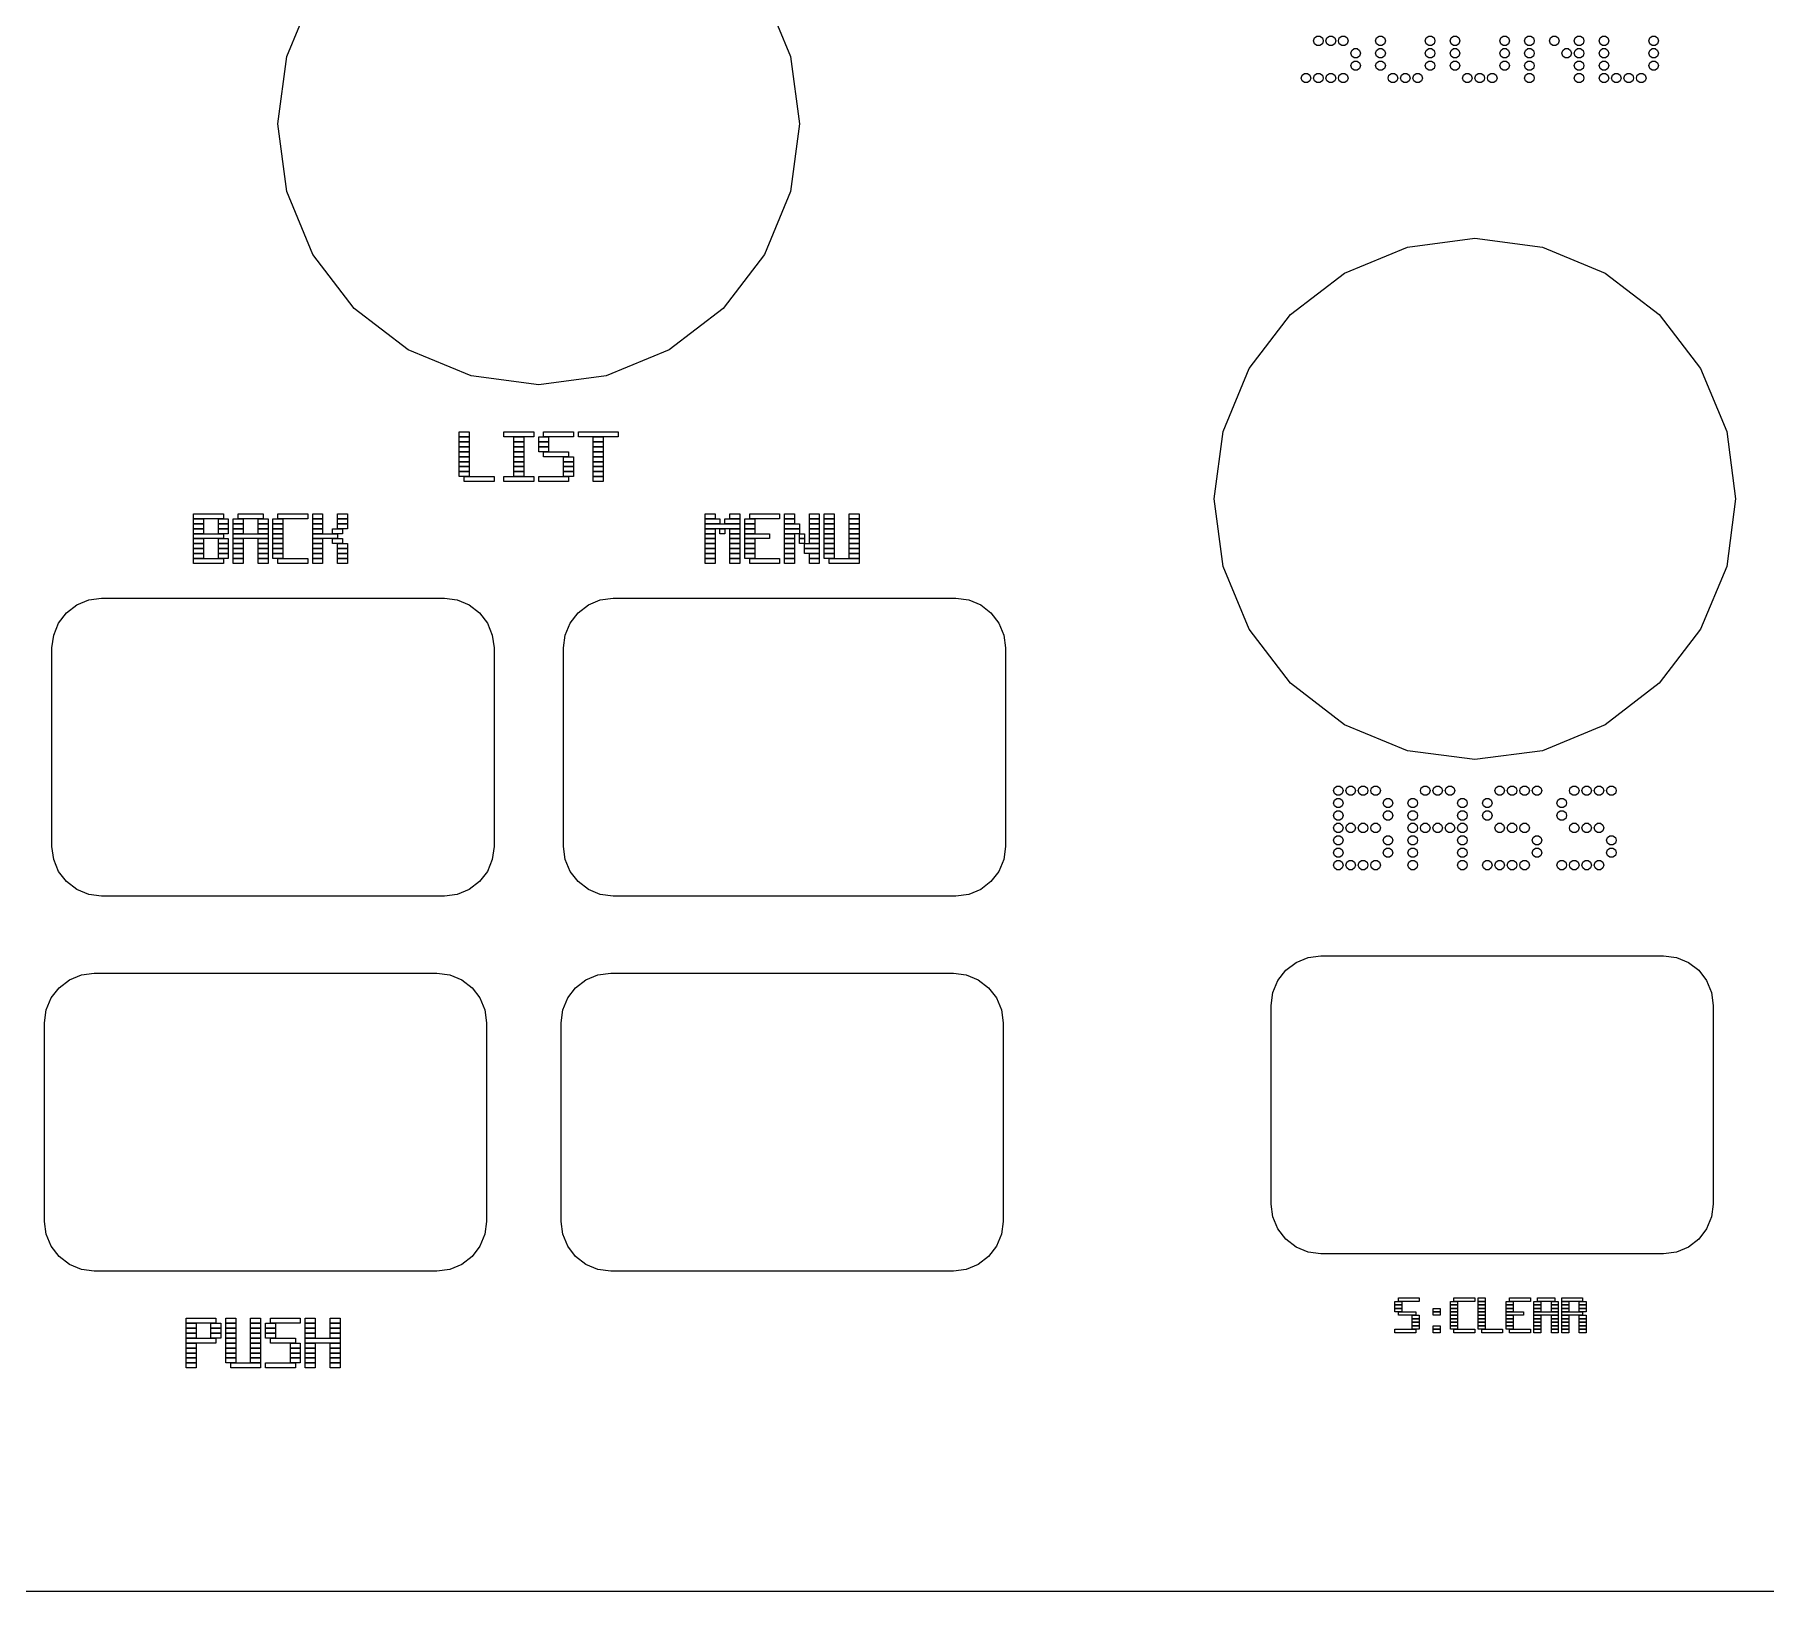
# Model space of a CAD drawing. Header units: millimetres. Extents: x 0 to 390, y 0 to 390.
# Drawn here: x 205 to 274.7, y 113.6 to 176.3 of the extents above; entities that cross this region are included whole.
import ezdxf

# ---------------------------------------------------------------- set-up
doc = ezdxf.new("R2010")
doc.units = ezdxf.units.MM
doc.layers.add('INCISIONE', color=7, linetype='CONTINUOUS')
doc.layers.add('TAGLIO', color=1, linetype='CONTINUOUS')

msp = doc.modelspace()

# ---------------------------------------------------------------- linework, layer by layer
at = {"layer": 'INCISIONE'}
for points in [[(256.895, 176.03), (256.858, 175.915), (256.76, 175.845), (256.64, 175.845), (256.542, 175.915), (256.505, 176.03), (256.542, 176.145), (256.64, 176.215), (256.76, 176.215), (256.858, 176.145)], [(257.395, 176.03), (257.358, 175.915), (257.26, 175.845), (257.14, 175.845), (257.042, 175.915), (257.005, 176.03), (257.042, 176.145), (257.14, 176.215), (257.26, 176.215), (257.358, 176.145)], [(257.895, 176.03), (257.858, 175.915), (257.76, 175.845), (257.64, 175.845), (257.542, 175.915), (257.505, 176.03), (257.542, 176.145), (257.64, 176.215), (257.76, 176.215), (257.858, 176.145)], [(258.395, 175.53), (258.358, 175.415), (258.26, 175.345), (258.14, 175.345), (258.042, 175.415), (258.005, 175.53), (258.042, 175.645), (258.14, 175.715), (258.26, 175.715), (258.358, 175.645)], [(259.395, 176.03), (259.358, 175.915), (259.26, 175.845), (259.14, 175.845), (259.042, 175.915), (259.005, 176.03), (259.042, 176.145), (259.14, 176.215), (259.26, 176.215), (259.358, 176.145)], [(259.395, 175.53), (259.358, 175.415), (259.26, 175.345), (259.14, 175.345), (259.042, 175.415), (259.005, 175.53), (259.042, 175.645), (259.14, 175.715), (259.26, 175.715), (259.358, 175.645)], [(261.395, 176.03), (261.358, 175.915), (261.26, 175.845), (261.14, 175.845), (261.042, 175.915), (261.005, 176.03), (261.042, 176.145), (261.14, 176.215), (261.26, 176.215), (261.358, 176.145)], [(261.395, 175.53), (261.358, 175.415), (261.26, 175.345), (261.14, 175.345), (261.042, 175.415), (261.005, 175.53), (261.042, 175.645), (261.14, 175.715), (261.26, 175.715), (261.358, 175.645)], [(262.395, 176.03), (262.358, 175.915), (262.26, 175.845), (262.14, 175.845), (262.042, 175.915), (262.005, 176.03), (262.042, 176.145), (262.14, 176.215), (262.26, 176.215), (262.358, 176.145)], [(262.395, 175.53), (262.358, 175.415), (262.26, 175.345), (262.14, 175.345), (262.042, 175.415), (262.005, 175.53), (262.042, 175.645), (262.14, 175.715), (262.26, 175.715), (262.358, 175.645)], [(264.395, 176.03), (264.358, 175.915), (264.26, 175.845), (264.14, 175.845), (264.042, 175.915), (264.005, 176.03), (264.042, 176.145), (264.14, 176.215), (264.26, 176.215), (264.358, 176.145)], [(264.395, 175.53), (264.358, 175.415), (264.26, 175.345), (264.14, 175.345), (264.042, 175.415), (264.005, 175.53), (264.042, 175.645), (264.14, 175.715), (264.26, 175.715), (264.358, 175.645)], [(265.395, 176.03), (265.358, 175.915), (265.26, 175.845), (265.14, 175.845), (265.042, 175.915), (265.005, 176.03), (265.042, 176.145), (265.14, 176.215), (265.26, 176.215), (265.358, 176.145)], [(265.395, 175.53), (265.358, 175.415), (265.26, 175.345), (265.14, 175.345), (265.042, 175.415), (265.005, 175.53), (265.042, 175.645), (265.14, 175.715), (265.26, 175.715), (265.358, 175.645)], [(266.395, 176.03), (266.358, 175.915), (266.26, 175.845), (266.14, 175.845), (266.042, 175.915), (266.005, 176.03), (266.042, 176.145), (266.14, 176.215), (266.26, 176.215), (266.358, 176.145)], [(266.895, 175.53), (266.858, 175.415), (266.76, 175.345), (266.64, 175.345), (266.542, 175.415), (266.505, 175.53), (266.542, 175.645), (266.64, 175.715), (266.76, 175.715), (266.858, 175.645)], [(267.395, 176.03), (267.358, 175.915), (267.26, 175.845), (267.14, 175.845), (267.042, 175.915), (267.005, 176.03), (267.042, 176.145), (267.14, 176.215), (267.26, 176.215), (267.358, 176.145)], [(267.395, 175.53), (267.358, 175.415), (267.26, 175.345), (267.14, 175.345), (267.042, 175.415), (267.005, 175.53), (267.042, 175.645), (267.14, 175.715), (267.26, 175.715), (267.358, 175.645)], [(268.395, 176.03), (268.358, 175.915), (268.26, 175.845), (268.14, 175.845), (268.042, 175.915), (268.005, 176.03), (268.042, 176.145), (268.14, 176.215), (268.26, 176.215), (268.358, 176.145)], [(268.395, 175.53), (268.358, 175.415), (268.26, 175.345), (268.14, 175.345), (268.042, 175.415), (268.005, 175.53), (268.042, 175.645), (268.14, 175.715), (268.26, 175.715), (268.358, 175.645)], [(270.395, 176.03), (270.358, 175.915), (270.26, 175.845), (270.14, 175.845), (270.042, 175.915), (270.005, 176.03), (270.042, 176.145), (270.14, 176.215), (270.26, 176.215), (270.358, 176.145)], [(270.395, 175.53), (270.358, 175.415), (270.26, 175.345), (270.14, 175.345), (270.042, 175.415), (270.005, 175.53), (270.042, 175.645), (270.14, 175.715), (270.26, 175.715), (270.358, 175.645)], [(258.395, 175.03), (258.358, 174.915), (258.26, 174.845), (258.14, 174.845), (258.042, 174.915), (258.005, 175.03), (258.042, 175.145), (258.14, 175.215), (258.26, 175.215), (258.358, 175.145)], [(259.395, 175.03), (259.358, 174.915), (259.26, 174.845), (259.14, 174.845), (259.042, 174.915), (259.005, 175.03), (259.042, 175.145), (259.14, 175.215), (259.26, 175.215), (259.358, 175.145)], [(261.395, 175.03), (261.358, 174.915), (261.26, 174.845), (261.14, 174.845), (261.042, 174.915), (261.005, 175.03), (261.042, 175.145), (261.14, 175.215), (261.26, 175.215), (261.358, 175.145)], [(262.395, 175.03), (262.358, 174.915), (262.26, 174.845), (262.14, 174.845), (262.042, 174.915), (262.005, 175.03), (262.042, 175.145), (262.14, 175.215), (262.26, 175.215), (262.358, 175.145)], [(264.395, 175.03), (264.358, 174.915), (264.26, 174.845), (264.14, 174.845), (264.042, 174.915), (264.005, 175.03), (264.042, 175.145), (264.14, 175.215), (264.26, 175.215), (264.358, 175.145)], [(265.395, 175.03), (265.358, 174.915), (265.26, 174.845), (265.14, 174.845), (265.042, 174.915), (265.005, 175.03), (265.042, 175.145), (265.14, 175.215), (265.26, 175.215), (265.358, 175.145)], [(267.395, 175.03), (267.358, 174.915), (267.26, 174.845), (267.14, 174.845), (267.042, 174.915), (267.005, 175.03), (267.042, 175.145), (267.14, 175.215), (267.26, 175.215), (267.358, 175.145)], [(268.395, 175.03), (268.358, 174.915), (268.26, 174.845), (268.14, 174.845), (268.042, 174.915), (268.005, 175.03), (268.042, 175.145), (268.14, 175.215), (268.26, 175.215), (268.358, 175.145)], [(270.395, 175.03), (270.358, 174.915), (270.26, 174.845), (270.14, 174.845), (270.042, 174.915), (270.005, 175.03), (270.042, 175.145), (270.14, 175.215), (270.26, 175.215), (270.358, 175.145)], [(256.395, 174.53), (256.358, 174.415), (256.26, 174.345), (256.14, 174.345), (256.042, 174.415), (256.005, 174.53), (256.042, 174.645), (256.14, 174.715), (256.26, 174.715), (256.358, 174.645)], [(256.895, 174.53), (256.858, 174.415), (256.76, 174.345), (256.64, 174.345), (256.542, 174.415), (256.505, 174.53), (256.542, 174.645), (256.64, 174.715), (256.76, 174.715), (256.858, 174.645)], [(257.395, 174.53), (257.358, 174.415), (257.26, 174.345), (257.14, 174.345), (257.042, 174.415), (257.005, 174.53), (257.042, 174.645), (257.14, 174.715), (257.26, 174.715), (257.358, 174.645)], [(257.895, 174.53), (257.858, 174.415), (257.76, 174.345), (257.64, 174.345), (257.542, 174.415), (257.505, 174.53), (257.542, 174.645), (257.64, 174.715), (257.76, 174.715), (257.858, 174.645)], [(259.895, 174.53), (259.858, 174.415), (259.76, 174.345), (259.64, 174.345), (259.542, 174.415), (259.505, 174.53), (259.542, 174.645), (259.64, 174.715), (259.76, 174.715), (259.858, 174.645)], [(260.395, 174.53), (260.358, 174.415), (260.26, 174.345), (260.14, 174.345), (260.042, 174.415), (260.005, 174.53), (260.042, 174.645), (260.14, 174.715), (260.26, 174.715), (260.358, 174.645)], [(260.895, 174.53), (260.858, 174.415), (260.76, 174.345), (260.64, 174.345), (260.542, 174.415), (260.505, 174.53), (260.542, 174.645), (260.64, 174.715), (260.76, 174.715), (260.858, 174.645)], [(262.895, 174.53), (262.858, 174.415), (262.76, 174.345), (262.64, 174.345), (262.542, 174.415), (262.505, 174.53), (262.542, 174.645), (262.64, 174.715), (262.76, 174.715), (262.858, 174.645)], [(263.395, 174.53), (263.358, 174.415), (263.26, 174.345), (263.14, 174.345), (263.042, 174.415), (263.005, 174.53), (263.042, 174.645), (263.14, 174.715), (263.26, 174.715), (263.358, 174.645)], [(263.895, 174.53), (263.858, 174.415), (263.76, 174.345), (263.64, 174.345), (263.542, 174.415), (263.505, 174.53), (263.542, 174.645), (263.64, 174.715), (263.76, 174.715), (263.858, 174.645)], [(265.395, 174.53), (265.358, 174.415), (265.26, 174.345), (265.14, 174.345), (265.042, 174.415), (265.005, 174.53), (265.042, 174.645), (265.14, 174.715), (265.26, 174.715), (265.358, 174.645)], [(267.395, 174.53), (267.358, 174.415), (267.26, 174.345), (267.14, 174.345), (267.042, 174.415), (267.005, 174.53), (267.042, 174.645), (267.14, 174.715), (267.26, 174.715), (267.358, 174.645)], [(268.395, 174.53), (268.358, 174.415), (268.26, 174.345), (268.14, 174.345), (268.042, 174.415), (268.005, 174.53), (268.042, 174.645), (268.14, 174.715), (268.26, 174.715), (268.358, 174.645)], [(268.895, 174.53), (268.858, 174.415), (268.76, 174.345), (268.64, 174.345), (268.542, 174.415), (268.505, 174.53), (268.542, 174.645), (268.64, 174.715), (268.76, 174.715), (268.858, 174.645)], [(269.395, 174.53), (269.358, 174.415), (269.26, 174.345), (269.14, 174.345), (269.042, 174.415), (269.005, 174.53), (269.042, 174.645), (269.14, 174.715), (269.26, 174.715), (269.358, 174.645)], [(269.895, 174.53), (269.858, 174.415), (269.76, 174.345), (269.64, 174.345), (269.542, 174.415), (269.505, 174.53), (269.542, 174.645), (269.64, 174.715), (269.76, 174.715), (269.858, 174.645)], [(222.1, 160.28), (222.5, 160.28), (222.5, 160.08), (222.1, 160.08)], [(222.1, 160.08), (222.5, 160.08), (222.5, 159.88), (222.1, 159.88)], [(222.1, 159.88), (222.5, 159.88), (222.5, 159.68), (222.1, 159.68)], [(222.1, 159.68), (222.5, 159.68), (222.5, 159.48), (222.1, 159.48)], [(223.9, 160.28), (225.1, 160.28), (225.1, 160.08), (223.9, 160.08)], [(224.3, 160.08), (224.7, 160.08), (224.7, 159.88), (224.3, 159.88)], [(224.3, 159.88), (224.7, 159.88), (224.7, 159.68), (224.3, 159.68)], [(224.3, 159.68), (224.7, 159.68), (224.7, 159.48), (224.3, 159.48)], [(225.3, 160.08), (225.7, 160.08), (225.7, 159.88), (225.3, 159.88)], [(225.3, 159.88), (225.7, 159.88), (225.7, 159.68), (225.3, 159.68)], [(225.3, 159.68), (225.7, 159.68), (225.7, 159.48), (225.3, 159.48)], [(225.5, 160.28), (226.7, 160.28), (226.7, 160.08), (225.5, 160.08)], [(226.9, 160.28), (228.5, 160.28), (228.5, 160.08), (226.9, 160.08)], [(227.5, 160.08), (227.9, 160.08), (227.9, 159.88), (227.5, 159.88)], [(227.5, 159.88), (227.9, 159.88), (227.9, 159.68), (227.5, 159.68)], [(227.5, 159.68), (227.9, 159.68), (227.9, 159.48), (227.5, 159.48)], [(222.1, 159.48), (222.5, 159.48), (222.5, 159.28), (222.1, 159.28)], [(222.1, 159.28), (222.5, 159.28), (222.5, 159.08), (222.1, 159.08)], [(222.1, 159.08), (222.5, 159.08), (222.5, 158.88), (222.1, 158.88)], [(224.3, 159.48), (224.7, 159.48), (224.7, 159.28), (224.3, 159.28)], [(224.3, 159.28), (224.7, 159.28), (224.7, 159.08), (224.3, 159.08)], [(224.3, 159.08), (224.7, 159.08), (224.7, 158.88), (224.3, 158.88)], [(225.5, 159.48), (226.5, 159.48), (226.5, 159.28), (225.5, 159.28)], [(226.3, 159.28), (226.7, 159.28), (226.7, 159.08), (226.3, 159.08)], [(226.3, 159.08), (226.7, 159.08), (226.7, 158.88), (226.3, 158.88)], [(227.5, 159.48), (227.9, 159.48), (227.9, 159.28), (227.5, 159.28)], [(227.5, 159.28), (227.9, 159.28), (227.9, 159.08), (227.5, 159.08)], [(227.5, 159.08), (227.9, 159.08), (227.9, 158.88), (227.5, 158.88)], [(222.1, 158.88), (222.5, 158.88), (222.5, 158.68), (222.1, 158.68)], [(222.1, 158.68), (222.5, 158.68), (222.5, 158.48), (222.1, 158.48)], [(222.3, 158.48), (223.5, 158.48), (223.5, 158.28), (222.3, 158.28)], [(223.9, 158.48), (225.1, 158.48), (225.1, 158.28), (223.9, 158.28)], [(224.3, 158.88), (224.7, 158.88), (224.7, 158.68), (224.3, 158.68)], [(224.3, 158.68), (224.7, 158.68), (224.7, 158.48), (224.3, 158.48)], [(225.3, 158.48), (226.5, 158.48), (226.5, 158.28), (225.3, 158.28)], [(226.3, 158.88), (226.7, 158.88), (226.7, 158.68), (226.3, 158.68)], [(226.3, 158.68), (226.7, 158.68), (226.7, 158.48), (226.3, 158.48)], [(227.5, 158.88), (227.9, 158.88), (227.9, 158.68), (227.5, 158.68)], [(227.5, 158.68), (227.9, 158.68), (227.9, 158.48), (227.5, 158.48)], [(227.5, 158.48), (227.9, 158.48), (227.9, 158.28), (227.5, 158.28)], [(211.4, 156.98), (212.6, 156.98), (212.6, 156.78), (211.4, 156.78)], [(213.2, 156.98), (214.2, 156.98), (214.2, 156.78), (213.2, 156.78)], [(214.8, 156.98), (216, 156.98), (216, 156.78), (214.8, 156.78)], [(216.2, 156.98), (216.6, 156.98), (216.6, 156.78), (216.2, 156.78)], [(217.2, 156.98), (217.6, 156.98), (217.6, 156.78), (217.2, 156.78)], [(232, 156.98), (232.4, 156.98), (232.4, 156.78), (232, 156.78)], [(233, 156.98), (233.4, 156.98), (233.4, 156.78), (233, 156.78)], [(233.8, 156.98), (235, 156.98), (235, 156.78), (233.8, 156.78)], [(235.2, 156.98), (235.6, 156.98), (235.6, 156.78), (235.2, 156.78)], [(236.2, 156.98), (236.6, 156.98), (236.6, 156.78), (236.2, 156.78)], [(236.8, 156.98), (237.2, 156.98), (237.2, 156.78), (236.8, 156.78)], [(237.8, 156.98), (238.2, 156.98), (238.2, 156.78), (237.8, 156.78)], [(211.4, 156.78), (211.8, 156.78), (211.8, 156.58), (211.4, 156.58)], [(211.4, 156.58), (211.8, 156.58), (211.8, 156.38), (211.4, 156.38)], [(211.4, 156.38), (211.8, 156.38), (211.8, 156.18), (211.4, 156.18)], [(211.4, 156.18), (212.6, 156.18), (212.6, 155.98), (211.4, 155.98)], [(212.4, 156.78), (212.8, 156.78), (212.8, 156.58), (212.4, 156.58)], [(212.4, 156.58), (212.8, 156.58), (212.8, 156.38), (212.4, 156.38)], [(212.4, 156.38), (212.8, 156.38), (212.8, 156.18), (212.4, 156.18)], [(213, 156.78), (213.4, 156.78), (213.4, 156.58), (213, 156.58)], [(213, 156.58), (213.4, 156.58), (213.4, 156.38), (213, 156.38)], [(213, 156.38), (213.4, 156.38), (213.4, 156.18), (213, 156.18)], [(213, 156.18), (214.4, 156.18), (214.4, 155.98), (213, 155.98)], [(214, 156.78), (214.4, 156.78), (214.4, 156.58), (214, 156.58)], [(214, 156.58), (214.4, 156.58), (214.4, 156.38), (214, 156.38)], [(214, 156.38), (214.4, 156.38), (214.4, 156.18), (214, 156.18)], [(214.6, 156.78), (215, 156.78), (215, 156.58), (214.6, 156.58)], [(214.6, 156.58), (215, 156.58), (215, 156.38), (214.6, 156.38)], [(214.6, 156.38), (215, 156.38), (215, 156.18), (214.6, 156.18)], [(214.6, 156.18), (215, 156.18), (215, 155.98), (214.6, 155.98)], [(216.2, 156.78), (216.6, 156.78), (216.6, 156.58), (216.2, 156.58)], [(216.2, 156.58), (216.6, 156.58), (216.6, 156.38), (216.2, 156.38)], [(216.2, 156.38), (216.6, 156.38), (216.6, 156.18), (216.2, 156.18)], [(216.2, 156.18), (217.2, 156.18), (217.2, 155.98), (216.2, 155.98)], [(217, 156.38), (217.4, 156.38), (217.4, 156.18), (217, 156.18)], [(217.2, 156.78), (217.6, 156.78), (217.6, 156.58), (217.2, 156.58)], [(217.2, 156.58), (217.6, 156.58), (217.6, 156.38), (217.2, 156.38)], [(232, 156.78), (232.6, 156.78), (232.6, 156.58), (232, 156.58)], [(232, 156.58), (233.4, 156.58), (233.4, 156.38), (232, 156.38)], [(232, 156.38), (232.4, 156.38), (232.4, 156.18), (232, 156.18)], [(232, 156.18), (232.4, 156.18), (232.4, 155.98), (232, 155.98)], [(232.6, 156.38), (232.8, 156.38), (232.8, 156.18), (232.6, 156.18)], [(232.8, 156.78), (233.4, 156.78), (233.4, 156.58), (232.8, 156.58)], [(233, 156.38), (233.4, 156.38), (233.4, 156.18), (233, 156.18)], [(233, 156.18), (233.4, 156.18), (233.4, 155.98), (233, 155.98)], [(233.6, 156.78), (234, 156.78), (234, 156.58), (233.6, 156.58)], [(233.6, 156.58), (234, 156.58), (234, 156.38), (233.6, 156.38)], [(233.6, 156.38), (234, 156.38), (234, 156.18), (233.6, 156.18)], [(233.6, 156.18), (234.6, 156.18), (234.6, 155.98), (233.6, 155.98)], [(235.2, 156.78), (235.6, 156.78), (235.6, 156.58), (235.2, 156.58)], [(235.2, 156.58), (235.8, 156.58), (235.8, 156.38), (235.2, 156.38)], [(235.2, 156.38), (235.8, 156.38), (235.8, 156.18), (235.2, 156.18)], [(235.2, 156.18), (235.6, 156.18), (235.6, 155.98), (235.2, 155.98)], [(235.8, 156.18), (236, 156.18), (236, 155.98), (235.8, 155.98)], [(236.2, 156.78), (236.6, 156.78), (236.6, 156.58), (236.2, 156.58)], [(236.2, 156.58), (236.6, 156.58), (236.6, 156.38), (236.2, 156.38)], [(236.2, 156.38), (236.6, 156.38), (236.6, 156.18), (236.2, 156.18)], [(236.2, 156.18), (236.6, 156.18), (236.6, 155.98), (236.2, 155.98)], [(236.8, 156.78), (237.2, 156.78), (237.2, 156.58), (236.8, 156.58)], [(236.8, 156.58), (237.2, 156.58), (237.2, 156.38), (236.8, 156.38)], [(236.8, 156.38), (237.2, 156.38), (237.2, 156.18), (236.8, 156.18)], [(236.8, 156.18), (237.2, 156.18), (237.2, 155.98), (236.8, 155.98)], [(237.8, 156.78), (238.2, 156.78), (238.2, 156.58), (237.8, 156.58)], [(237.8, 156.58), (238.2, 156.58), (238.2, 156.38), (237.8, 156.38)], [(237.8, 156.38), (238.2, 156.38), (238.2, 156.18), (237.8, 156.18)], [(237.8, 156.18), (238.2, 156.18), (238.2, 155.98), (237.8, 155.98)], [(211.4, 155.98), (211.8, 155.98), (211.8, 155.78), (211.4, 155.78)], [(211.4, 155.78), (211.8, 155.78), (211.8, 155.58), (211.4, 155.58)], [(211.4, 155.58), (211.8, 155.58), (211.8, 155.38), (211.4, 155.38)], [(212.4, 155.98), (212.8, 155.98), (212.8, 155.78), (212.4, 155.78)], [(212.4, 155.78), (212.8, 155.78), (212.8, 155.58), (212.4, 155.58)], [(212.4, 155.58), (212.8, 155.58), (212.8, 155.38), (212.4, 155.38)], [(213, 155.98), (213.4, 155.98), (213.4, 155.78), (213, 155.78)], [(213, 155.78), (213.4, 155.78), (213.4, 155.58), (213, 155.58)], [(213, 155.58), (213.4, 155.58), (213.4, 155.38), (213, 155.38)], [(214, 155.98), (214.4, 155.98), (214.4, 155.78), (214, 155.78)], [(214, 155.78), (214.4, 155.78), (214.4, 155.58), (214, 155.58)], [(214, 155.58), (214.4, 155.58), (214.4, 155.38), (214, 155.38)], [(214.6, 155.98), (215, 155.98), (215, 155.78), (214.6, 155.78)], [(214.6, 155.78), (215, 155.78), (215, 155.58), (214.6, 155.58)], [(214.6, 155.58), (215, 155.58), (215, 155.38), (214.6, 155.38)], [(216.2, 155.98), (216.6, 155.98), (216.6, 155.78), (216.2, 155.78)], [(216.2, 155.78), (216.6, 155.78), (216.6, 155.58), (216.2, 155.58)], [(216.2, 155.58), (216.6, 155.58), (216.6, 155.38), (216.2, 155.38)], [(217, 155.98), (217.4, 155.98), (217.4, 155.78), (217, 155.78)], [(217.2, 155.78), (217.6, 155.78), (217.6, 155.58), (217.2, 155.58)], [(217.2, 155.58), (217.6, 155.58), (217.6, 155.38), (217.2, 155.38)], [(232, 155.98), (232.4, 155.98), (232.4, 155.78), (232, 155.78)], [(232, 155.78), (232.4, 155.78), (232.4, 155.58), (232, 155.58)], [(232, 155.58), (232.4, 155.58), (232.4, 155.38), (232, 155.38)], [(233, 155.98), (233.4, 155.98), (233.4, 155.78), (233, 155.78)], [(233, 155.78), (233.4, 155.78), (233.4, 155.58), (233, 155.58)], [(233, 155.58), (233.4, 155.58), (233.4, 155.38), (233, 155.38)], [(233.6, 155.98), (234, 155.98), (234, 155.78), (233.6, 155.78)], [(233.6, 155.78), (234, 155.78), (234, 155.58), (233.6, 155.58)], [(233.6, 155.58), (234, 155.58), (234, 155.38), (233.6, 155.38)], [(235.2, 155.98), (235.6, 155.98), (235.6, 155.78), (235.2, 155.78)], [(235.2, 155.78), (235.6, 155.78), (235.6, 155.58), (235.2, 155.58)], [(235.2, 155.58), (235.6, 155.58), (235.6, 155.38), (235.2, 155.38)], [(235.8, 155.98), (236, 155.98), (236, 155.78), (235.8, 155.78)], [(236, 155.78), (236.6, 155.78), (236.6, 155.58), (236, 155.58)], [(236, 155.58), (236.6, 155.58), (236.6, 155.38), (236, 155.38)], [(236.2, 155.98), (236.6, 155.98), (236.6, 155.78), (236.2, 155.78)], [(236.8, 155.98), (237.2, 155.98), (237.2, 155.78), (236.8, 155.78)], [(236.8, 155.78), (237.2, 155.78), (237.2, 155.58), (236.8, 155.58)], [(236.8, 155.58), (237.2, 155.58), (237.2, 155.38), (236.8, 155.38)], [(237.8, 155.98), (238.2, 155.98), (238.2, 155.78), (237.8, 155.78)], [(237.8, 155.78), (238.2, 155.78), (238.2, 155.58), (237.8, 155.58)], [(237.8, 155.58), (238.2, 155.58), (238.2, 155.38), (237.8, 155.38)], [(211.4, 155.38), (211.8, 155.38), (211.8, 155.18), (211.4, 155.18)], [(211.4, 155.18), (212.6, 155.18), (212.6, 154.98), (211.4, 154.98)], [(212.4, 155.38), (212.8, 155.38), (212.8, 155.18), (212.4, 155.18)], [(213, 155.38), (213.4, 155.38), (213.4, 155.18), (213, 155.18)], [(213, 155.18), (213.4, 155.18), (213.4, 154.98), (213, 154.98)], [(214, 155.38), (214.4, 155.38), (214.4, 155.18), (214, 155.18)], [(214, 155.18), (214.4, 155.18), (214.4, 154.98), (214, 154.98)], [(214.6, 155.38), (215, 155.38), (215, 155.18), (214.6, 155.18)], [(214.8, 155.18), (216, 155.18), (216, 154.98), (214.8, 154.98)], [(216.2, 155.38), (216.6, 155.38), (216.6, 155.18), (216.2, 155.18)], [(216.2, 155.18), (216.6, 155.18), (216.6, 154.98), (216.2, 154.98)], [(217.2, 155.38), (217.6, 155.38), (217.6, 155.18), (217.2, 155.18)], [(217.2, 155.18), (217.6, 155.18), (217.6, 154.98), (217.2, 154.98)], [(232, 155.38), (232.4, 155.38), (232.4, 155.18), (232, 155.18)], [(232, 155.18), (232.4, 155.18), (232.4, 154.98), (232, 154.98)], [(233, 155.38), (233.4, 155.38), (233.4, 155.18), (233, 155.18)], [(233, 155.18), (233.4, 155.18), (233.4, 154.98), (233, 154.98)], [(233.6, 155.38), (234, 155.38), (234, 155.18), (233.6, 155.18)], [(233.8, 155.18), (235, 155.18), (235, 154.98), (233.8, 154.98)], [(235.2, 155.38), (235.6, 155.38), (235.6, 155.18), (235.2, 155.18)], [(235.2, 155.18), (235.6, 155.18), (235.6, 154.98), (235.2, 154.98)], [(236.2, 155.38), (236.6, 155.38), (236.6, 155.18), (236.2, 155.18)], [(236.2, 155.18), (236.6, 155.18), (236.6, 154.98), (236.2, 154.98)], [(236.8, 155.38), (237.2, 155.38), (237.2, 155.18), (236.8, 155.18)], [(237, 155.18), (238.2, 155.18), (238.2, 154.98), (237, 154.98)], [(237.8, 155.38), (238.2, 155.38), (238.2, 155.18), (237.8, 155.18)], [(257.695, 145.83), (257.658, 145.715), (257.56, 145.645), (257.44, 145.645), (257.342, 145.715), (257.305, 145.83), (257.342, 145.945), (257.44, 146.015), (257.56, 146.015), (257.658, 145.945)], [(258.195, 145.83), (258.158, 145.715), (258.06, 145.645), (257.94, 145.645), (257.842, 145.715), (257.805, 145.83), (257.842, 145.945), (257.94, 146.015), (258.06, 146.015), (258.158, 145.945)], [(258.695, 145.83), (258.658, 145.715), (258.56, 145.645), (258.44, 145.645), (258.342, 145.715), (258.305, 145.83), (258.342, 145.945), (258.44, 146.015), (258.56, 146.015), (258.658, 145.945)], [(259.195, 145.83), (259.158, 145.715), (259.06, 145.645), (258.94, 145.645), (258.842, 145.715), (258.805, 145.83), (258.842, 145.945), (258.94, 146.015), (259.06, 146.015), (259.158, 145.945)], [(261.195, 145.83), (261.158, 145.715), (261.06, 145.645), (260.94, 145.645), (260.842, 145.715), (260.805, 145.83), (260.842, 145.945), (260.94, 146.015), (261.06, 146.015), (261.158, 145.945)], [(261.695, 145.83), (261.658, 145.715), (261.56, 145.645), (261.44, 145.645), (261.342, 145.715), (261.305, 145.83), (261.342, 145.945), (261.44, 146.015), (261.56, 146.015), (261.658, 145.945)], [(262.195, 145.83), (262.158, 145.715), (262.06, 145.645), (261.94, 145.645), (261.842, 145.715), (261.805, 145.83), (261.842, 145.945), (261.94, 146.015), (262.06, 146.015), (262.158, 145.945)], [(264.195, 145.83), (264.158, 145.715), (264.06, 145.645), (263.94, 145.645), (263.842, 145.715), (263.805, 145.83), (263.842, 145.945), (263.94, 146.015), (264.06, 146.015), (264.158, 145.945)], [(264.695, 145.83), (264.658, 145.715), (264.56, 145.645), (264.44, 145.645), (264.342, 145.715), (264.305, 145.83), (264.342, 145.945), (264.44, 146.015), (264.56, 146.015), (264.658, 145.945)], [(265.195, 145.83), (265.158, 145.715), (265.06, 145.645), (264.94, 145.645), (264.842, 145.715), (264.805, 145.83), (264.842, 145.945), (264.94, 146.015), (265.06, 146.015), (265.158, 145.945)], [(265.695, 145.83), (265.658, 145.715), (265.56, 145.645), (265.44, 145.645), (265.342, 145.715), (265.305, 145.83), (265.342, 145.945), (265.44, 146.015), (265.56, 146.015), (265.658, 145.945)], [(267.195, 145.83), (267.158, 145.715), (267.06, 145.645), (266.94, 145.645), (266.842, 145.715), (266.805, 145.83), (266.842, 145.945), (266.94, 146.015), (267.06, 146.015), (267.158, 145.945)], [(267.695, 145.83), (267.658, 145.715), (267.56, 145.645), (267.44, 145.645), (267.342, 145.715), (267.305, 145.83), (267.342, 145.945), (267.44, 146.015), (267.56, 146.015), (267.658, 145.945)], [(268.195, 145.83), (268.158, 145.715), (268.06, 145.645), (267.94, 145.645), (267.842, 145.715), (267.805, 145.83), (267.842, 145.945), (267.94, 146.015), (268.06, 146.015), (268.158, 145.945)], [(268.695, 145.83), (268.658, 145.715), (268.56, 145.645), (268.44, 145.645), (268.342, 145.715), (268.305, 145.83), (268.342, 145.945), (268.44, 146.015), (268.56, 146.015), (268.658, 145.945)], [(257.695, 145.33), (257.658, 145.215), (257.56, 145.145), (257.44, 145.145), (257.342, 145.215), (257.305, 145.33), (257.342, 145.445), (257.44, 145.515), (257.56, 145.515), (257.658, 145.445)], [(257.695, 144.83), (257.658, 144.715), (257.56, 144.645), (257.44, 144.645), (257.342, 144.715), (257.305, 144.83), (257.342, 144.945), (257.44, 145.015), (257.56, 145.015), (257.658, 144.945)], [(259.695, 145.33), (259.658, 145.215), (259.56, 145.145), (259.44, 145.145), (259.342, 145.215), (259.305, 145.33), (259.342, 145.445), (259.44, 145.515), (259.56, 145.515), (259.658, 145.445)], [(259.695, 144.83), (259.658, 144.715), (259.56, 144.645), (259.44, 144.645), (259.342, 144.715), (259.305, 144.83), (259.342, 144.945), (259.44, 145.015), (259.56, 145.015), (259.658, 144.945)], [(260.695, 145.33), (260.658, 145.215), (260.56, 145.145), (260.44, 145.145), (260.342, 145.215), (260.305, 145.33), (260.342, 145.445), (260.44, 145.515), (260.56, 145.515), (260.658, 145.445)], [(260.695, 144.83), (260.658, 144.715), (260.56, 144.645), (260.44, 144.645), (260.342, 144.715), (260.305, 144.83), (260.342, 144.945), (260.44, 145.015), (260.56, 145.015), (260.658, 144.945)], [(262.695, 145.33), (262.658, 145.215), (262.56, 145.145), (262.44, 145.145), (262.342, 145.215), (262.305, 145.33), (262.342, 145.445), (262.44, 145.515), (262.56, 145.515), (262.658, 145.445)], [(262.695, 144.83), (262.658, 144.715), (262.56, 144.645), (262.44, 144.645), (262.342, 144.715), (262.305, 144.83), (262.342, 144.945), (262.44, 145.015), (262.56, 145.015), (262.658, 144.945)], [(263.695, 145.33), (263.658, 145.215), (263.56, 145.145), (263.44, 145.145), (263.342, 145.215), (263.305, 145.33), (263.342, 145.445), (263.44, 145.515), (263.56, 145.515), (263.658, 145.445)], [(263.695, 144.83), (263.658, 144.715), (263.56, 144.645), (263.44, 144.645), (263.342, 144.715), (263.305, 144.83), (263.342, 144.945), (263.44, 145.015), (263.56, 145.015), (263.658, 144.945)], [(266.695, 145.33), (266.658, 145.215), (266.56, 145.145), (266.44, 145.145), (266.342, 145.215), (266.305, 145.33), (266.342, 145.445), (266.44, 145.515), (266.56, 145.515), (266.658, 145.445)], [(266.695, 144.83), (266.658, 144.715), (266.56, 144.645), (266.44, 144.645), (266.342, 144.715), (266.305, 144.83), (266.342, 144.945), (266.44, 145.015), (266.56, 145.015), (266.658, 144.945)], [(257.695, 144.33), (257.658, 144.215), (257.56, 144.145), (257.44, 144.145), (257.342, 144.215), (257.305, 144.33), (257.342, 144.445), (257.44, 144.515), (257.56, 144.515), (257.658, 144.445)], [(258.195, 144.33), (258.158, 144.215), (258.06, 144.145), (257.94, 144.145), (257.842, 144.215), (257.805, 144.33), (257.842, 144.445), (257.94, 144.515), (258.06, 144.515), (258.158, 144.445)], [(258.695, 144.33), (258.658, 144.215), (258.56, 144.145), (258.44, 144.145), (258.342, 144.215), (258.305, 144.33), (258.342, 144.445), (258.44, 144.515), (258.56, 144.515), (258.658, 144.445)], [(259.195, 144.33), (259.158, 144.215), (259.06, 144.145), (258.94, 144.145), (258.842, 144.215), (258.805, 144.33), (258.842, 144.445), (258.94, 144.515), (259.06, 144.515), (259.158, 144.445)], [(260.695, 144.33), (260.658, 144.215), (260.56, 144.145), (260.44, 144.145), (260.342, 144.215), (260.305, 144.33), (260.342, 144.445), (260.44, 144.515), (260.56, 144.515), (260.658, 144.445)], [(261.195, 144.33), (261.158, 144.215), (261.06, 144.145), (260.94, 144.145), (260.842, 144.215), (260.805, 144.33), (260.842, 144.445), (260.94, 144.515), (261.06, 144.515), (261.158, 144.445)], [(261.695, 144.33), (261.658, 144.215), (261.56, 144.145), (261.44, 144.145), (261.342, 144.215), (261.305, 144.33), (261.342, 144.445), (261.44, 144.515), (261.56, 144.515), (261.658, 144.445)], [(262.195, 144.33), (262.158, 144.215), (262.06, 144.145), (261.94, 144.145), (261.842, 144.215), (261.805, 144.33), (261.842, 144.445), (261.94, 144.515), (262.06, 144.515), (262.158, 144.445)], [(262.695, 144.33), (262.658, 144.215), (262.56, 144.145), (262.44, 144.145), (262.342, 144.215), (262.305, 144.33), (262.342, 144.445), (262.44, 144.515), (262.56, 144.515), (262.658, 144.445)], [(264.195, 144.33), (264.158, 144.215), (264.06, 144.145), (263.94, 144.145), (263.842, 144.215), (263.805, 144.33), (263.842, 144.445), (263.94, 144.515), (264.06, 144.515), (264.158, 144.445)], [(264.695, 144.33), (264.658, 144.215), (264.56, 144.145), (264.44, 144.145), (264.342, 144.215), (264.305, 144.33), (264.342, 144.445), (264.44, 144.515), (264.56, 144.515), (264.658, 144.445)], [(265.195, 144.33), (265.158, 144.215), (265.06, 144.145), (264.94, 144.145), (264.842, 144.215), (264.805, 144.33), (264.842, 144.445), (264.94, 144.515), (265.06, 144.515), (265.158, 144.445)], [(267.195, 144.33), (267.158, 144.215), (267.06, 144.145), (266.94, 144.145), (266.842, 144.215), (266.805, 144.33), (266.842, 144.445), (266.94, 144.515), (267.06, 144.515), (267.158, 144.445)], [(267.695, 144.33), (267.658, 144.215), (267.56, 144.145), (267.44, 144.145), (267.342, 144.215), (267.305, 144.33), (267.342, 144.445), (267.44, 144.515), (267.56, 144.515), (267.658, 144.445)], [(268.195, 144.33), (268.158, 144.215), (268.06, 144.145), (267.94, 144.145), (267.842, 144.215), (267.805, 144.33), (267.842, 144.445), (267.94, 144.515), (268.06, 144.515), (268.158, 144.445)], [(257.695, 143.83), (257.658, 143.715), (257.56, 143.645), (257.44, 143.645), (257.342, 143.715), (257.305, 143.83), (257.342, 143.945), (257.44, 144.015), (257.56, 144.015), (257.658, 143.945)], [(259.695, 143.83), (259.658, 143.715), (259.56, 143.645), (259.44, 143.645), (259.342, 143.715), (259.305, 143.83), (259.342, 143.945), (259.44, 144.015), (259.56, 144.015), (259.658, 143.945)], [(260.695, 143.83), (260.658, 143.715), (260.56, 143.645), (260.44, 143.645), (260.342, 143.715), (260.305, 143.83), (260.342, 143.945), (260.44, 144.015), (260.56, 144.015), (260.658, 143.945)], [(262.695, 143.83), (262.658, 143.715), (262.56, 143.645), (262.44, 143.645), (262.342, 143.715), (262.305, 143.83), (262.342, 143.945), (262.44, 144.015), (262.56, 144.015), (262.658, 143.945)], [(265.695, 143.83), (265.658, 143.715), (265.56, 143.645), (265.44, 143.645), (265.342, 143.715), (265.305, 143.83), (265.342, 143.945), (265.44, 144.015), (265.56, 144.015), (265.658, 143.945)], [(268.695, 143.83), (268.658, 143.715), (268.56, 143.645), (268.44, 143.645), (268.342, 143.715), (268.305, 143.83), (268.342, 143.945), (268.44, 144.015), (268.56, 144.015), (268.658, 143.945)], [(257.695, 143.33), (257.658, 143.215), (257.56, 143.145), (257.44, 143.145), (257.342, 143.215), (257.305, 143.33), (257.342, 143.445), (257.44, 143.515), (257.56, 143.515), (257.658, 143.445)], [(257.695, 142.83), (257.658, 142.715), (257.56, 142.645), (257.44, 142.645), (257.342, 142.715), (257.305, 142.83), (257.342, 142.945), (257.44, 143.015), (257.56, 143.015), (257.658, 142.945)], [(258.195, 142.83), (258.158, 142.715), (258.06, 142.645), (257.94, 142.645), (257.842, 142.715), (257.805, 142.83), (257.842, 142.945), (257.94, 143.015), (258.06, 143.015), (258.158, 142.945)], [(258.695, 142.83), (258.658, 142.715), (258.56, 142.645), (258.44, 142.645), (258.342, 142.715), (258.305, 142.83), (258.342, 142.945), (258.44, 143.015), (258.56, 143.015), (258.658, 142.945)], [(259.195, 142.83), (259.158, 142.715), (259.06, 142.645), (258.94, 142.645), (258.842, 142.715), (258.805, 142.83), (258.842, 142.945), (258.94, 143.015), (259.06, 143.015), (259.158, 142.945)], [(259.695, 143.33), (259.658, 143.215), (259.56, 143.145), (259.44, 143.145), (259.342, 143.215), (259.305, 143.33), (259.342, 143.445), (259.44, 143.515), (259.56, 143.515), (259.658, 143.445)], [(260.695, 143.33), (260.658, 143.215), (260.56, 143.145), (260.44, 143.145), (260.342, 143.215), (260.305, 143.33), (260.342, 143.445), (260.44, 143.515), (260.56, 143.515), (260.658, 143.445)], [(260.695, 142.83), (260.658, 142.715), (260.56, 142.645), (260.44, 142.645), (260.342, 142.715), (260.305, 142.83), (260.342, 142.945), (260.44, 143.015), (260.56, 143.015), (260.658, 142.945)], [(262.695, 143.33), (262.658, 143.215), (262.56, 143.145), (262.44, 143.145), (262.342, 143.215), (262.305, 143.33), (262.342, 143.445), (262.44, 143.515), (262.56, 143.515), (262.658, 143.445)], [(262.695, 142.83), (262.658, 142.715), (262.56, 142.645), (262.44, 142.645), (262.342, 142.715), (262.305, 142.83), (262.342, 142.945), (262.44, 143.015), (262.56, 143.015), (262.658, 142.945)], [(263.695, 142.83), (263.658, 142.715), (263.56, 142.645), (263.44, 142.645), (263.342, 142.715), (263.305, 142.83), (263.342, 142.945), (263.44, 143.015), (263.56, 143.015), (263.658, 142.945)], [(264.195, 142.83), (264.158, 142.715), (264.06, 142.645), (263.94, 142.645), (263.842, 142.715), (263.805, 142.83), (263.842, 142.945), (263.94, 143.015), (264.06, 143.015), (264.158, 142.945)], [(264.695, 142.83), (264.658, 142.715), (264.56, 142.645), (264.44, 142.645), (264.342, 142.715), (264.305, 142.83), (264.342, 142.945), (264.44, 143.015), (264.56, 143.015), (264.658, 142.945)], [(265.195, 142.83), (265.158, 142.715), (265.06, 142.645), (264.94, 142.645), (264.842, 142.715), (264.805, 142.83), (264.842, 142.945), (264.94, 143.015), (265.06, 143.015), (265.158, 142.945)], [(265.695, 143.33), (265.658, 143.215), (265.56, 143.145), (265.44, 143.145), (265.342, 143.215), (265.305, 143.33), (265.342, 143.445), (265.44, 143.515), (265.56, 143.515), (265.658, 143.445)], [(266.695, 142.83), (266.658, 142.715), (266.56, 142.645), (266.44, 142.645), (266.342, 142.715), (266.305, 142.83), (266.342, 142.945), (266.44, 143.015), (266.56, 143.015), (266.658, 142.945)], [(267.195, 142.83), (267.158, 142.715), (267.06, 142.645), (266.94, 142.645), (266.842, 142.715), (266.805, 142.83), (266.842, 142.945), (266.94, 143.015), (267.06, 143.015), (267.158, 142.945)], [(267.695, 142.83), (267.658, 142.715), (267.56, 142.645), (267.44, 142.645), (267.342, 142.715), (267.305, 142.83), (267.342, 142.945), (267.44, 143.015), (267.56, 143.015), (267.658, 142.945)], [(268.195, 142.83), (268.158, 142.715), (268.06, 142.645), (267.94, 142.645), (267.842, 142.715), (267.805, 142.83), (267.842, 142.945), (267.94, 143.015), (268.06, 143.015), (268.158, 142.945)], [(268.695, 143.33), (268.658, 143.215), (268.56, 143.145), (268.44, 143.145), (268.342, 143.215), (268.305, 143.33), (268.342, 143.445), (268.44, 143.515), (268.56, 143.515), (268.658, 143.445)], [(259.78, 125.26), (260.06, 125.26), (260.06, 125.12), (259.78, 125.12)], [(259.78, 125.12), (260.06, 125.12), (260.06, 124.98), (259.78, 124.98)], [(259.78, 124.98), (260.06, 124.98), (260.06, 124.84), (259.78, 124.84)], [(259.92, 125.4), (260.76, 125.4), (260.76, 125.26), (259.92, 125.26)], [(259.92, 124.84), (260.62, 124.84), (260.62, 124.7), (259.92, 124.7)], [(261.32, 124.98), (261.6, 124.98), (261.6, 124.84), (261.32, 124.84)], [(261.32, 124.84), (261.6, 124.84), (261.6, 124.7), (261.32, 124.7)], [(262.02, 125.26), (262.3, 125.26), (262.3, 125.12), (262.02, 125.12)], [(262.02, 125.12), (262.3, 125.12), (262.3, 124.98), (262.02, 124.98)], [(262.02, 124.98), (262.3, 124.98), (262.3, 124.84), (262.02, 124.84)], [(262.02, 124.84), (262.3, 124.84), (262.3, 124.7), (262.02, 124.7)], [(262.16, 125.4), (263, 125.4), (263, 125.26), (262.16, 125.26)], [(263.14, 125.4), (263.42, 125.4), (263.42, 125.26), (263.14, 125.26)], [(263.14, 125.26), (263.42, 125.26), (263.42, 125.12), (263.14, 125.12)], [(263.14, 125.12), (263.42, 125.12), (263.42, 124.98), (263.14, 124.98)], [(263.14, 124.98), (263.42, 124.98), (263.42, 124.84), (263.14, 124.84)], [(263.14, 124.84), (263.42, 124.84), (263.42, 124.7), (263.14, 124.7)], [(264.26, 125.26), (264.54, 125.26), (264.54, 125.12), (264.26, 125.12)], [(264.26, 125.12), (264.54, 125.12), (264.54, 124.98), (264.26, 124.98)], [(264.26, 124.98), (264.54, 124.98), (264.54, 124.84), (264.26, 124.84)], [(264.26, 124.84), (264.96, 124.84), (264.96, 124.7), (264.26, 124.7)], [(264.4, 125.4), (265.24, 125.4), (265.24, 125.26), (264.4, 125.26)], [(265.38, 125.26), (265.66, 125.26), (265.66, 125.12), (265.38, 125.12)], [(265.38, 125.12), (265.66, 125.12), (265.66, 124.98), (265.38, 124.98)], [(265.38, 124.98), (265.66, 124.98), (265.66, 124.84), (265.38, 124.84)], [(265.38, 124.84), (266.36, 124.84), (266.36, 124.7), (265.38, 124.7)], [(265.52, 125.4), (266.22, 125.4), (266.22, 125.26), (265.52, 125.26)], [(266.08, 125.26), (266.36, 125.26), (266.36, 125.12), (266.08, 125.12)], [(266.08, 125.12), (266.36, 125.12), (266.36, 124.98), (266.08, 124.98)], [(266.08, 124.98), (266.36, 124.98), (266.36, 124.84), (266.08, 124.84)], [(266.5, 125.4), (267.34, 125.4), (267.34, 125.26), (266.5, 125.26)], [(266.5, 125.26), (266.78, 125.26), (266.78, 125.12), (266.5, 125.12)], [(266.5, 125.12), (266.78, 125.12), (266.78, 124.98), (266.5, 124.98)], [(266.5, 124.98), (266.78, 124.98), (266.78, 124.84), (266.5, 124.84)], [(266.5, 124.84), (267.34, 124.84), (267.34, 124.7), (266.5, 124.7)], [(267.2, 125.26), (267.48, 125.26), (267.48, 125.12), (267.2, 125.12)], [(267.2, 125.12), (267.48, 125.12), (267.48, 124.98), (267.2, 124.98)], [(267.2, 124.98), (267.48, 124.98), (267.48, 124.84), (267.2, 124.84)], [(211.1, 124.58), (212.3, 124.58), (212.3, 124.38), (211.1, 124.38)], [(211.1, 124.38), (211.5, 124.38), (211.5, 124.18), (211.1, 124.18)], [(211.1, 124.18), (211.5, 124.18), (211.5, 123.98), (211.1, 123.98)], [(212.1, 124.38), (212.5, 124.38), (212.5, 124.18), (212.1, 124.18)], [(212.1, 124.18), (212.5, 124.18), (212.5, 123.98), (212.1, 123.98)], [(212.7, 124.58), (213.1, 124.58), (213.1, 124.38), (212.7, 124.38)], [(212.7, 124.38), (213.1, 124.38), (213.1, 124.18), (212.7, 124.18)], [(212.7, 124.18), (213.1, 124.18), (213.1, 123.98), (212.7, 123.98)], [(213.7, 124.58), (214.1, 124.58), (214.1, 124.38), (213.7, 124.38)], [(213.7, 124.38), (214.1, 124.38), (214.1, 124.18), (213.7, 124.18)], [(213.7, 124.18), (214.1, 124.18), (214.1, 123.98), (213.7, 123.98)], [(214.3, 124.38), (214.7, 124.38), (214.7, 124.18), (214.3, 124.18)], [(214.3, 124.18), (214.7, 124.18), (214.7, 123.98), (214.3, 123.98)], [(214.5, 124.58), (215.7, 124.58), (215.7, 124.38), (214.5, 124.38)], [(215.9, 124.58), (216.3, 124.58), (216.3, 124.38), (215.9, 124.38)], [(215.9, 124.38), (216.3, 124.38), (216.3, 124.18), (215.9, 124.18)], [(215.9, 124.18), (216.3, 124.18), (216.3, 123.98), (215.9, 123.98)], [(216.9, 124.58), (217.3, 124.58), (217.3, 124.38), (216.9, 124.38)], [(216.9, 124.38), (217.3, 124.38), (217.3, 124.18), (216.9, 124.18)], [(216.9, 124.18), (217.3, 124.18), (217.3, 123.98), (216.9, 123.98)], [(259.78, 124.14), (260.62, 124.14), (260.62, 124), (259.78, 124)], [(260.48, 124.7), (260.76, 124.7), (260.76, 124.56), (260.48, 124.56)], [(260.48, 124.56), (260.76, 124.56), (260.76, 124.42), (260.48, 124.42)], [(260.48, 124.42), (260.76, 124.42), (260.76, 124.28), (260.48, 124.28)], [(260.48, 124.28), (260.76, 124.28), (260.76, 124.14), (260.48, 124.14)], [(261.32, 124.28), (261.6, 124.28), (261.6, 124.14), (261.32, 124.14)], [(261.32, 124.14), (261.6, 124.14), (261.6, 124), (261.32, 124)], [(262.02, 124.7), (262.3, 124.7), (262.3, 124.56), (262.02, 124.56)], [(262.02, 124.56), (262.3, 124.56), (262.3, 124.42), (262.02, 124.42)], [(262.02, 124.42), (262.3, 124.42), (262.3, 124.28), (262.02, 124.28)], [(262.02, 124.28), (262.3, 124.28), (262.3, 124.14), (262.02, 124.14)], [(262.16, 124.14), (263, 124.14), (263, 124), (262.16, 124)], [(263.14, 124.7), (263.42, 124.7), (263.42, 124.56), (263.14, 124.56)], [(263.14, 124.56), (263.42, 124.56), (263.42, 124.42), (263.14, 124.42)], [(263.14, 124.42), (263.42, 124.42), (263.42, 124.28), (263.14, 124.28)], [(263.14, 124.28), (263.42, 124.28), (263.42, 124.14), (263.14, 124.14)], [(263.28, 124.14), (264.12, 124.14), (264.12, 124), (263.28, 124)], [(264.26, 124.7), (264.54, 124.7), (264.54, 124.56), (264.26, 124.56)], [(264.26, 124.56), (264.54, 124.56), (264.54, 124.42), (264.26, 124.42)], [(264.26, 124.42), (264.54, 124.42), (264.54, 124.28), (264.26, 124.28)], [(264.26, 124.28), (264.54, 124.28), (264.54, 124.14), (264.26, 124.14)], [(264.4, 124.14), (265.24, 124.14), (265.24, 124), (264.4, 124)], [(265.38, 124.7), (265.66, 124.7), (265.66, 124.56), (265.38, 124.56)], [(265.38, 124.56), (265.66, 124.56), (265.66, 124.42), (265.38, 124.42)], [(265.38, 124.42), (265.66, 124.42), (265.66, 124.28), (265.38, 124.28)], [(265.38, 124.28), (265.66, 124.28), (265.66, 124.14), (265.38, 124.14)], [(265.38, 124.14), (265.66, 124.14), (265.66, 124), (265.38, 124)], [(266.08, 124.7), (266.36, 124.7), (266.36, 124.56), (266.08, 124.56)], [(266.08, 124.56), (266.36, 124.56), (266.36, 124.42), (266.08, 124.42)], [(266.08, 124.42), (266.36, 124.42), (266.36, 124.28), (266.08, 124.28)], [(266.08, 124.28), (266.36, 124.28), (266.36, 124.14), (266.08, 124.14)], [(266.08, 124.14), (266.36, 124.14), (266.36, 124), (266.08, 124)], [(266.5, 124.7), (266.78, 124.7), (266.78, 124.56), (266.5, 124.56)], [(266.5, 124.56), (266.78, 124.56), (266.78, 124.42), (266.5, 124.42)], [(266.5, 124.42), (266.78, 124.42), (266.78, 124.28), (266.5, 124.28)], [(266.5, 124.28), (266.78, 124.28), (266.78, 124.14), (266.5, 124.14)], [(266.5, 124.14), (266.78, 124.14), (266.78, 124), (266.5, 124)], [(267.2, 124.7), (267.48, 124.7), (267.48, 124.56), (267.2, 124.56)], [(267.2, 124.56), (267.48, 124.56), (267.48, 124.42), (267.2, 124.42)], [(267.2, 124.42), (267.48, 124.42), (267.48, 124.28), (267.2, 124.28)], [(267.2, 124.28), (267.48, 124.28), (267.48, 124.14), (267.2, 124.14)], [(267.2, 124.14), (267.48, 124.14), (267.48, 124), (267.2, 124)], [(211.1, 123.98), (211.5, 123.98), (211.5, 123.78), (211.1, 123.78)], [(211.1, 123.78), (212.3, 123.78), (212.3, 123.58), (211.1, 123.58)], [(211.1, 123.58), (211.5, 123.58), (211.5, 123.38), (211.1, 123.38)], [(211.1, 123.38), (211.5, 123.38), (211.5, 123.18), (211.1, 123.18)], [(212.1, 123.98), (212.5, 123.98), (212.5, 123.78), (212.1, 123.78)], [(212.7, 123.98), (213.1, 123.98), (213.1, 123.78), (212.7, 123.78)], [(212.7, 123.78), (213.1, 123.78), (213.1, 123.58), (212.7, 123.58)], [(212.7, 123.58), (213.1, 123.58), (213.1, 123.38), (212.7, 123.38)], [(212.7, 123.38), (213.1, 123.38), (213.1, 123.18), (212.7, 123.18)], [(213.7, 123.98), (214.1, 123.98), (214.1, 123.78), (213.7, 123.78)], [(213.7, 123.78), (214.1, 123.78), (214.1, 123.58), (213.7, 123.58)], [(213.7, 123.58), (214.1, 123.58), (214.1, 123.38), (213.7, 123.38)], [(213.7, 123.38), (214.1, 123.38), (214.1, 123.18), (213.7, 123.18)], [(214.3, 123.98), (214.7, 123.98), (214.7, 123.78), (214.3, 123.78)], [(214.5, 123.78), (215.5, 123.78), (215.5, 123.58), (214.5, 123.58)], [(215.3, 123.58), (215.7, 123.58), (215.7, 123.38), (215.3, 123.38)], [(215.3, 123.38), (215.7, 123.38), (215.7, 123.18), (215.3, 123.18)], [(215.9, 123.98), (216.3, 123.98), (216.3, 123.78), (215.9, 123.78)], [(215.9, 123.78), (217.3, 123.78), (217.3, 123.58), (215.9, 123.58)], [(215.9, 123.58), (216.3, 123.58), (216.3, 123.38), (215.9, 123.38)], [(215.9, 123.38), (216.3, 123.38), (216.3, 123.18), (215.9, 123.18)], [(216.9, 123.98), (217.3, 123.98), (217.3, 123.78), (216.9, 123.78)], [(216.9, 123.58), (217.3, 123.58), (217.3, 123.38), (216.9, 123.38)], [(216.9, 123.38), (217.3, 123.38), (217.3, 123.18), (216.9, 123.18)], [(211.1, 123.18), (211.5, 123.18), (211.5, 122.98), (211.1, 122.98)], [(211.1, 122.98), (211.5, 122.98), (211.5, 122.78), (211.1, 122.78)], [(211.1, 122.78), (211.5, 122.78), (211.5, 122.58), (211.1, 122.58)], [(212.7, 123.18), (213.1, 123.18), (213.1, 122.98), (212.7, 122.98)], [(212.7, 122.98), (213.1, 122.98), (213.1, 122.78), (212.7, 122.78)], [(212.9, 122.78), (214.1, 122.78), (214.1, 122.58), (212.9, 122.58)], [(213.7, 123.18), (214.1, 123.18), (214.1, 122.98), (213.7, 122.98)], [(213.7, 122.98), (214.1, 122.98), (214.1, 122.78), (213.7, 122.78)], [(214.3, 122.78), (215.5, 122.78), (215.5, 122.58), (214.3, 122.58)], [(215.3, 123.18), (215.7, 123.18), (215.7, 122.98), (215.3, 122.98)], [(215.3, 122.98), (215.7, 122.98), (215.7, 122.78), (215.3, 122.78)], [(215.9, 123.18), (216.3, 123.18), (216.3, 122.98), (215.9, 122.98)], [(215.9, 122.98), (216.3, 122.98), (216.3, 122.78), (215.9, 122.78)], [(215.9, 122.78), (216.3, 122.78), (216.3, 122.58), (215.9, 122.58)], [(216.9, 123.18), (217.3, 123.18), (217.3, 122.98), (216.9, 122.98)], [(216.9, 122.98), (217.3, 122.98), (217.3, 122.78), (216.9, 122.78)], [(216.9, 122.78), (217.3, 122.78), (217.3, 122.58), (216.9, 122.58)]]:
    msp.add_lwpolyline(points, close=True, dxfattribs=at)
at = {"layer": 'TAGLIO'}
msp.add_lwpolyline([(5.6, 239.38), (363.5, 239.38), (363.655, 239.36), (363.8, 239.3), (363.924, 239.204), (364.02, 239.08), (364.08, 238.935), (364.1, 238.78), (364.1, 114.18), (364.08, 114.025), (364.02, 113.88), (363.924, 113.756), (363.8, 113.66), (363.655, 113.6), (363.5, 113.58), (5.6, 113.58)], dxfattribs=at)
for points in [[(235.8, 172.68), (235.442, 169.962), (234.393, 167.43), (232.725, 165.255), (230.55, 163.587), (228.018, 162.538), (225.3, 162.18), (222.582, 162.538), (220.05, 163.587), (217.875, 165.255), (216.207, 167.43), (215.158, 169.962), (214.8, 172.68), (215.158, 175.398), (216.207, 177.93), (217.875, 180.105), (220.05, 181.773), (222.582, 182.822), (225.3, 183.18), (228.018, 182.822), (230.55, 181.773), (232.725, 180.105), (234.393, 177.93), (235.442, 175.398)], [(273.5, 157.58), (273.142, 154.862), (272.093, 152.33), (270.425, 150.155), (268.25, 148.487), (265.718, 147.438), (263, 147.08), (260.282, 147.438), (257.75, 148.487), (255.575, 150.155), (253.907, 152.33), (252.858, 154.862), (252.5, 157.58), (252.858, 160.298), (253.907, 162.83), (255.575, 165.005), (257.75, 166.673), (260.282, 167.722), (263, 168.08), (265.718, 167.722), (268.25, 166.673), (270.425, 165.005), (272.093, 162.83), (273.142, 160.298)], [(221.5, 153.58), (222.018, 153.512), (222.5, 153.312), (222.914, 152.994), (223.232, 152.58), (223.432, 152.098), (223.5, 151.58), (223.5, 143.58), (223.432, 143.062), (223.232, 142.58), (222.914, 142.166), (222.5, 141.848), (222.018, 141.648), (221.5, 141.58), (207.7, 141.58), (207.182, 141.648), (206.7, 141.848), (206.286, 142.166), (205.968, 142.58), (205.768, 143.062), (205.7, 143.58), (205.7, 151.58), (205.768, 152.098), (205.968, 152.58), (206.286, 152.994), (206.7, 153.312), (207.182, 153.512), (207.7, 153.58)], [(242.1, 153.58), (242.618, 153.512), (243.1, 153.312), (243.514, 152.994), (243.832, 152.58), (244.032, 152.098), (244.1, 151.58), (244.1, 143.58), (244.032, 143.062), (243.832, 142.58), (243.514, 142.166), (243.1, 141.848), (242.618, 141.648), (242.1, 141.58), (228.3, 141.58), (227.782, 141.648), (227.3, 141.848), (226.886, 142.166), (226.568, 142.58), (226.368, 143.062), (226.3, 143.58), (226.3, 151.58), (226.368, 152.098), (226.568, 152.58), (226.886, 152.994), (227.3, 153.312), (227.782, 153.512), (228.3, 153.58)], [(270.6, 139.18), (271.118, 139.112), (271.6, 138.912), (272.014, 138.594), (272.332, 138.18), (272.532, 137.698), (272.6, 137.18), (272.6, 129.18), (272.532, 128.662), (272.332, 128.18), (272.014, 127.766), (271.6, 127.448), (271.118, 127.248), (270.6, 127.18), (256.8, 127.18), (256.282, 127.248), (255.8, 127.448), (255.386, 127.766), (255.068, 128.18), (254.868, 128.662), (254.8, 129.18), (254.8, 137.18), (254.868, 137.698), (255.068, 138.18), (255.386, 138.594), (255.8, 138.912), (256.282, 139.112), (256.8, 139.18)], [(221.2, 138.48), (221.718, 138.412), (222.2, 138.212), (222.614, 137.894), (222.932, 137.48), (223.132, 136.998), (223.2, 136.48), (223.2, 128.48), (223.132, 127.962), (222.932, 127.48), (222.614, 127.066), (222.2, 126.748), (221.718, 126.548), (221.2, 126.48), (207.4, 126.48), (206.882, 126.548), (206.4, 126.748), (205.986, 127.066), (205.668, 127.48), (205.468, 127.962), (205.4, 128.48), (205.4, 136.48), (205.468, 136.998), (205.668, 137.48), (205.986, 137.894), (206.4, 138.212), (206.882, 138.412), (207.4, 138.48)], [(242, 138.48), (242.518, 138.412), (243, 138.212), (243.414, 137.894), (243.732, 137.48), (243.932, 136.998), (244, 136.48), (244, 128.48), (243.932, 127.962), (243.732, 127.48), (243.414, 127.066), (243, 126.748), (242.518, 126.548), (242, 126.48), (228.2, 126.48), (227.682, 126.548), (227.2, 126.748), (226.786, 127.066), (226.468, 127.48), (226.268, 127.962), (226.2, 128.48), (226.2, 136.48), (226.268, 136.998), (226.468, 137.48), (226.786, 137.894), (227.2, 138.212), (227.682, 138.412), (228.2, 138.48)]]:
    msp.add_lwpolyline(points, close=True, dxfattribs=at)

doc.saveas('drawing.dxf')
